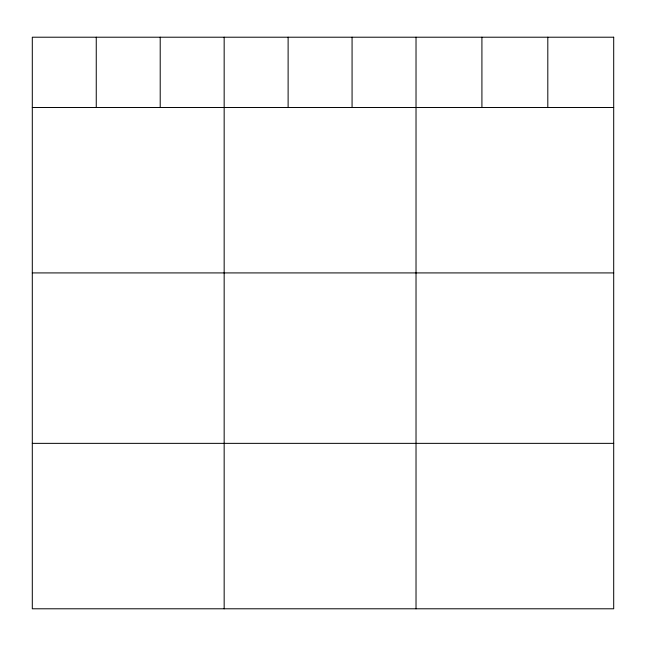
<?xml version="1.0" encoding="UTF-8"?>
<svg xmlns="http://www.w3.org/2000/svg" width="646" height="646" viewBox="0 0 646 646"><rect width="100%" height="100%" fill="white"/><g stroke="black" fill="none" stroke-linecap="round" stroke-linejoin="round"><path stroke-width="0.97" d="M32.3 107.486L613.7 107.486M32.3 272.919L613.7 272.919M32.3 443.358L613.7 443.358M547.808 37.21L547.808 107.486M481.916 37.21L481.916 107.486M416.024 37.21L416.024 608.79M352.07 37.21L352.07 107.486M288.116 37.21L288.116 107.486M224.162 37.21L224.162 608.79M160.208 37.21L160.208 107.486M96.254 37.21L96.254 107.486M613.7 37.21L32.3 37.21L32.3 608.79L613.7 608.79L613.7 37.21"/></g></svg>
